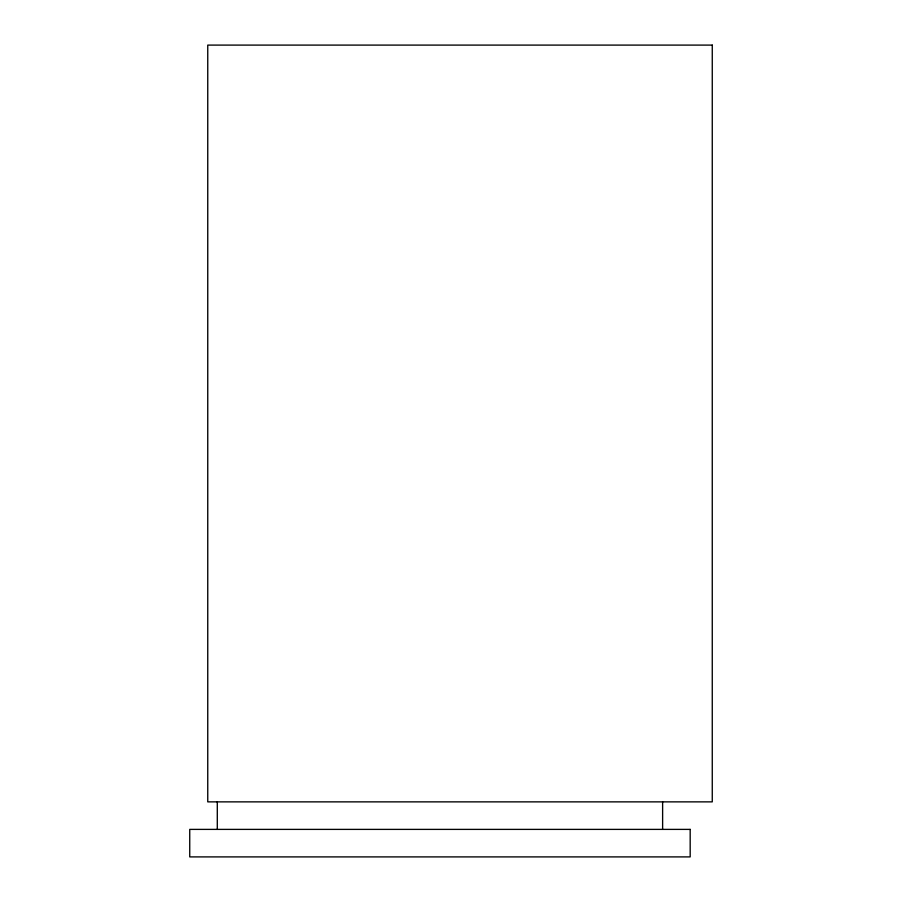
<?xml version="1.0" encoding="UTF-8"?>
<svg xmlns="http://www.w3.org/2000/svg" width="902" height="902" viewBox="0 0 902 902"><rect width="100%" height="100%" fill="white"/><g stroke="black" fill="none" stroke-linecap="round" stroke-linejoin="round"><path stroke-width="1.35" d="M662.62 801.867L662.62 829.389M217.292 801.867L217.292 829.389M712.264 45.1L207.753 45.1L207.753 801.867L712.264 801.867L712.264 45.1M690.177 829.389L189.736 829.389L189.736 856.9L690.177 856.9L690.177 829.389"/></g></svg>
